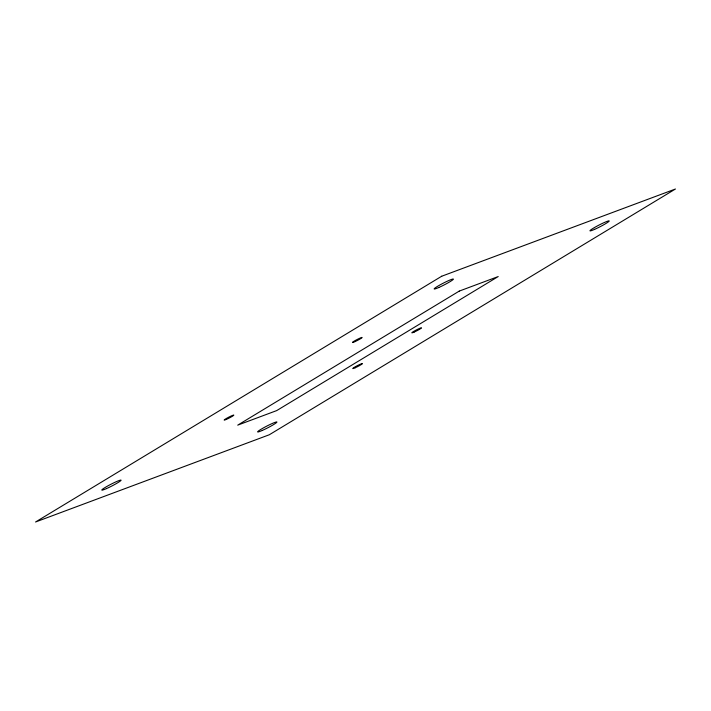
<?xml version="1.0" encoding="UTF-8"?>
<svg xmlns="http://www.w3.org/2000/svg" width="711" height="711" viewBox="0 0 711 711"><rect width="100%" height="100%" fill="white"/><g stroke="black" fill="none" stroke-linecap="round" stroke-linejoin="round"><path stroke-width="1.07" d="M441.709 276.232L35.55 521.998L269.291 434.768L675.45 189.002L441.709 276.232M459.262 291.092L237.714 425.142L276.677 410.603L498.215 276.552L459.262 291.092M414.22 332.046A5.43 0.489 -27.2 0 0 421.516 327.86A5.43 0.489 -27.2 0 0 414.326 331.033A5.43 0.489 -27.2 0 0 414.22 332.046M355.145 367.791A5.43 0.489 -27.2 0 0 362.441 363.605A5.43 0.489 -27.2 0 0 355.251 366.778A5.43 0.489 -27.2 0 0 355.145 367.791M594.627 229.351A10.852 0.987 -27.2 0 0 609.229 220.988A10.852 0.987 -27.2 0 0 594.849 227.324A10.852 0.987 -27.2 0 0 594.627 229.351M438.803 287.493A10.852 0.987 -27.2 0 0 453.405 279.139A10.852 0.987 -27.2 0 0 439.016 285.475A10.852 0.987 -27.2 0 0 438.803 287.493M262.323 430.431A10.852 0.987 -27.2 0 0 276.926 422.067A10.852 0.987 -27.2 0 0 262.537 428.404A10.852 0.987 -27.2 0 0 262.323 430.431M106.49 488.581A10.852 0.987 -27.2 0 0 121.092 480.218A10.852 0.987 -27.2 0 0 106.703 486.555A10.852 0.987 -27.2 0 0 106.49 488.581M354.851 341.671A5.43 0.489 -27.2 0 0 362.157 337.494A5.43 0.489 -27.2 0 0 354.958 340.658A5.43 0.489 -27.2 0 0 354.851 341.671M226.542 419.312A5.43 0.489 -27.2 0 0 233.848 415.126A5.43 0.489 -27.2 0 0 226.649 418.299A5.43 0.489 -27.2 0 0 226.542 419.312"/></g></svg>
